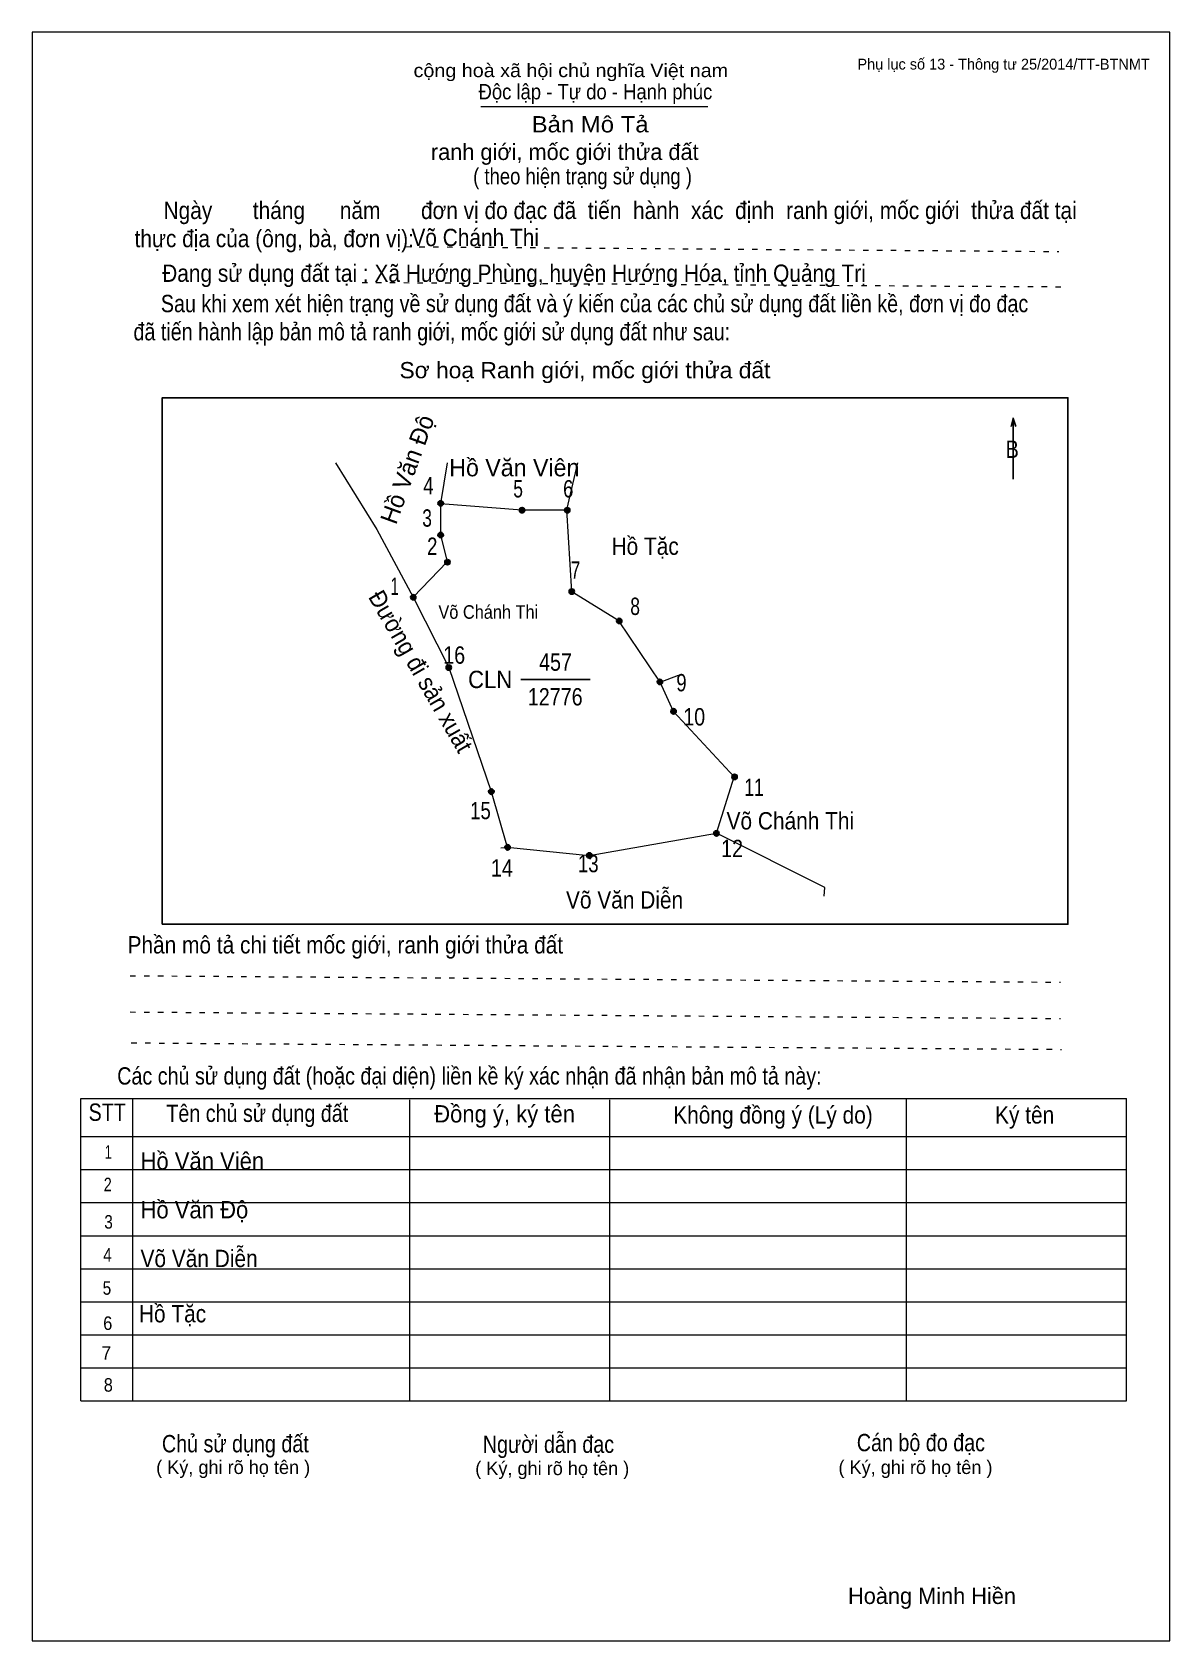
# Model space of a CAD drawing. Header units: centimetres. Extents: x 0 to 21, y 0 to 29.7.
import ezdxf
from ezdxf.enums import TextEntityAlignment as Align

# ---------------------------------------------------------------- set-up
doc = ezdxf.new("R2010")
doc.units = ezdxf.units.CM
doc.header["$LTSCALE"] = 0.13
doc.linetypes.add('DOTTED', pattern=[1.5, 0.3, -1.2])
for name, color, linetype, lineweight in [('1', 7, 'Continuous', 13), ('32', 7, 'Continuous', 25), ('33', 7, 'Continuous', 25), ('61', 7, 'Continuous', 13), ('62', 7, 'Continuous', 13)]:
    doc.layers.add(name, color=color, linetype=linetype, lineweight=lineweight)
for name, color, linetype in [('34', 7, 'Continuous'), ('45', 7, 'Continuous'), ('63', 7, 'Continuous')]:
    doc.layers.add(name, color=color, linetype=linetype)

msp = doc.modelspace()

# ---------------------------------------------------------------- hatches: boundary and pattern name
at = {"layer": '32'}
for points in [[(7.5904, 21, 1), (7.4904, 21, 1)], [(9.0927, 20.8748, 1), (8.9927, 20.8748, 1)], [(9.9273, 20.8748, 1), (9.8273, 20.8748, 1)], [(7.5904, 20.4158, 1), (7.4904, 20.4158, 1)], [(7.7156, 19.915, 1), (7.6156, 19.915, 1)], [(7.0846, 19.2669, 1), (6.9846, 19.2669, 1)], [(10.0108, 19.3725, 1), (9.9108, 19.3725, 1)], [(10.8871, 18.83, 1), (10.7871, 18.83, 1)], [(7.7402, 17.9695, 1), (7.6402, 17.9695, 1)], [(11.6383, 17.7033, 1), (11.5383, 17.7033, 1)], [(11.8887, 17.1608, 1), (11.7887, 17.1608, 1)], [(13.0154, 15.9506, 1), (12.9154, 15.9506, 1)], [(8.526, 15.6781, 1), (8.426, 15.6781, 1)], [(12.6815, 14.9073, 1), (12.5815, 14.9073, 1)], [(8.826, 14.6502, 1), (8.726, 14.6502, 1)], [(10.3342, 14.5, 1), (10.2342, 14.5, 1)]]:
    msp.add_hatch(color=256, dxfattribs=at).paths.add_polyline_path(points)

# ---------------------------------------------------------------- linework, layer by layer
at = {"layer": '1'}
msp.add_lwpolyline([(21, 0), (21, 29.7), (0, 29.7), (0, 0)], close=True, dxfattribs=at)
at = {"layer": '32'}
for centre in [(7.5404, 21), (9.0427, 20.8748), (9.8773, 20.8748), (7.5404, 20.4158), (7.6656, 19.915), (7.0346, 19.2669), (9.9608, 19.3725), (10.8371, 18.83), (7.6902, 17.9695), (11.5883, 17.7033), (11.8387, 17.1608), (12.9654, 15.9506), (8.476, 15.6781), (12.6315, 14.9073), (8.776, 14.6502), (10.2842, 14.5)]:
    msp.add_circle(centre, 0.05, dxfattribs=at)
at = {"layer": '33'}
msp.add_line((9.02, 17.75), (10.3, 17.75), dxfattribs=at)
at = {"layer": '61'}
for p, q in [((7.66, 21.75), (7.54, 21)), ((9.87, 20.88), (10.07, 21.75)), ((11.59, 17.7), (11.93, 17.83)), ((8.65, 14.64), (8.77, 14.65))]:
    msp.add_line(p, q, dxfattribs=at)
for points in [[(5.6, 21.75), (6.36, 20.52), (7.03, 19.27)], [(7.54, 21), (7.54, 20.42), (7.66, 19.92), (7.03, 19.27)], [(7.54, 21), (9.04, 20.88), (9.87, 20.88)], [(11.59, 17.7), (10.83, 18.83), (9.96, 19.37), (9.87, 20.88)], [(7.03, 19.27), (7.69, 17.97), (8.47, 15.68), (8.77, 14.65)], [(12.63, 14.91), (12.96, 15.95), (11.84, 17.16), (11.59, 17.7)], [(8.77, 14.65), (10.28, 14.5), (12.63, 14.91)], [(14.62, 13.75), (14.63, 13.91), (12.63, 14.91)]]:
    msp.add_lwpolyline(points, dxfattribs=at)
at = {"layer": '62'}
for p, q in [((8.28, 28.33), (12.47, 28.33)), ((0.9, 10.01), (20.2, 10.01)), ((0.9, 4.43), (0.9, 10.01)), ((1.86, 4.43), (1.86, 10.01)), ((6.97, 4.43), (6.97, 9.99)), ((10.66, 4.43), (10.66, 9.99)), ((16.14, 4.43), (16.14, 10.01)), ((20.2, 4.43), (20.2, 10.01)), ((0.9, 9.31), (20.2, 9.31)), ((0.9, 8.7), (20.2, 8.7)), ((0.9, 8.09), (20.2, 8.09)), ((0.9, 7.48), (20.2, 7.48)), ((0.9, 6.87), (20.2, 6.87)), ((0.9, 6.26), (20.2, 6.26)), ((0.9, 5.65), (20.2, 5.65)), ((0.9, 5.04), (20.2, 5.04)), ((0.9, 4.43), (20.2, 4.43))]:
    msp.add_line(p, q, dxfattribs=at)
at = {"layer": '62', "linetype": 'DOTTED'}
for p, q in [((6.89, 25.74), (18.95, 25.65)), ((6.09, 25.08), (19.04, 25)), ((1.81, 12.28), (18.98, 12.16)), ((1.81, 11.61), (18.98, 11.49)), ((1.83, 11.04), (19, 10.92))]:
    msp.add_line(p, q, dxfattribs=at)
at = {"layer": '62', "lineweight": 25}
for p, q in [((18.11, 22.58), (18.11, 21.45)), ((18.11, 22.57), (18.07, 22.42)), ((18.11, 22.57), (18.16, 22.42))]:
    msp.add_line(p, q, dxfattribs=at)
msp.add_lwpolyline([(2.4, 13.23), (19.12, 13.23), (19.12, 22.95), (2.4, 22.95)], close=True, dxfattribs=at)

# ---------------------------------------------------------------- texts
at = {"layer": '32'}
for s, width, p in [('4', 0.8, (7.315, 21.17)), ('5', 0.75, (8.97, 21.11)), ('6', 0.8, (9.895, 21.11)), ('3', 0.75, (7.29, 20.57)), ('2', 0.8, (7.385, 20.05)), ('7', 0.75, (10.03, 19.61)), ('1', 0.65, (6.69, 19.31)), ('8', 0.75, (11.13, 18.94)), ('16', 0.85, (7.79, 18.04)), ('9', 0.8, (11.985, 17.53)), ('10', 0.85, (12.22, 16.9)), ('11', 0.75, (13.325, 15.6)), ('15', 0.8, (8.275, 15.17)), ('12', 0.85, (12.92, 14.47)), ('14', 0.85, (8.67, 14.11)), ('13', 0.8, (10.265, 14.19))]:
    msp.add_text(s, height=0.32, dxfattribs=dict(at, width=width)).set_placement(p, align=Align.CENTER)
at = {"layer": '33'}
msp.add_text('Hồ Văn Độ', height=0.3199, rotation=70, dxfattribs=at).set_placement((7.0741, 21.5753), align=Align.CENTER)
msp.add_text('Hồ Văn Viên', height=0.32, dxfattribs=at).set_placement((8.9, 21.5), align=Align.CENTER)
for s, width, p in [('Hồ Tặc', 0.9, (11.315, 20.05)), ('457', 0.85, (9.66, 17.91)), ('12776', 0.85, (9.655, 17.27)), ('Võ Chánh Thi', 0.9, (13.995, 14.98)), ('Võ Văn Diễn', 0.9, (10.935, 13.52))]:
    msp.add_text(s, height=0.32, dxfattribs=dict(at, width=width)).set_placement(p, align=Align.CENTER)
at = {"layer": '33', "width": 0.95}
msp.add_text('Đường đi sản xuất', height=0.3197, rotation=300, dxfattribs=at).set_placement((7.0341, 17.8199), align=Align.CENTER)
msp.add_text('CLN', height=0.32, dxfattribs=at).set_placement((8.86, 17.59), align=Align.RIGHT)
at = {"layer": '34'}
for s, width, p in [('Võ Chánh Thi', 0.9, (7, 25.75)), ('Hồ Văn Viên', 0.95, (2, 8.7)), ('Hồ Văn Độ', 0.95, (2, 7.8)), ('Võ Văn Diễn', 0.9, (2, 6.9)), ('Hồ Tặc', 0.9, (1.97, 5.88))]:
    msp.add_text(s, height=0.32, dxfattribs=dict(at, width=width)).set_placement(p)
at = {"layer": '45', "width": 0.9}
msp.add_text('Võ Chánh Thi', height=0.2503, dxfattribs=at).set_placement((8.42, 18.87), align=Align.CENTER)
at = {"layer": '62'}
for s, height, width, p in [('cộng hoà xã hội chủ nghĩa Việt nam', 0.2474, 1.1, (7.04, 28.87)), ('Độc lập - Tự do - Hạnh phúc', 0.2828, 0.9, (8.24, 28.46)), ('Bản Mô Tả', 0.3, 1.1, (9.22, 27.85)), ('( theo hiện trạng sử dụng )', 0.3, 0.85, (8.14, 26.89)), ('     Ngày       tháng      năm       đơn vị đo đạc đã  tiến  hành  xác  định  ranh giới, mốc giới  thửa đất tại ', 0.32, 0.9, (1.89, 26.25)), ('thực địa của (ông, bà, đơn vị): ', 0.32, 0.9, (1.89, 25.73)), ('Đang sử dụng đất tại : Xã Hướng Phùng, huyện Hướng Hóa, tỉnh Quảng Trị', 0.32, 0.9, (2.4, 25.09)), ('     Sau khi xem xét hiện trạng về sử dụng đất và ý kiến của các chủ sử dụng đất liền kề, đơn vị đo đạc ', 0.32, 0.85, (1.87, 24.53)), ('đã tiến hành lập bản mô tả ranh giới, mốc giới sử dụng đất như sau:', 0.32, 0.85, (1.87, 24.01)), ('Sơ hoạ Ranh giới, mốc giới thửa đất', 0.3, 1.05, (6.78, 23.31)), ('B', 0.32, 0.85, (17.97, 21.84)), ('Phần mô tả chi tiết mốc giới, ranh giới thửa đất ', 0.32, 0.9, (1.76, 12.69)), ('Các chủ sử dụng đất (hoặc đại diện) liền kề ký xác nhận đã nhận bản mô tả này:', 0.32, 0.85, (1.57, 10.27))]:
    msp.add_text(s, height=height, dxfattribs=dict(at, width=width)).set_placement(p)
msp.add_text('ranh giới, mốc giới thửa đất', height=0.3, dxfattribs=at).set_placement((7.36, 27.34))
for s, height, width, p in [('STT', 0.32, 0.85, (1.385, 9.6)), ('Tên chủ sử dụng đất', 0.32, 0.85, (4.155, 9.58)), ('Đồng ý, ký tên', 0.32, 0.95, (8.72, 9.57)), ('Không đồng ý (Lý do)', 0.32, 0.9, (13.675, 9.55)), ('Ký tên', 0.32, 0.9, (18.32, 9.55)), ('1', 0.25, 0.7, (1.405, 8.9)), ('2', 0.25, 0.8, (1.395, 8.3)), ('3', 0.25, 0.85, (1.41, 7.61)), ('4', 0.25, 0.85, (1.39, 7)), ('5', 0.25, 0.85, (1.38, 6.39)), ('6', 0.25, 0.9, (1.395, 5.74)), ('7', 0.25, 0.95, (1.37, 5.19)), ('8', 0.25, 0.9, (1.405, 4.6)), ('Người dẫn đạc', 0.32, 0.85, (9.53, 3.47)), ('Chủ sử dụng đất', 0.32, 0.85, (3.75, 3.48)), ('Cán bộ đo đạc', 0.32, 0.85, (16.405, 3.5))]:
    msp.add_text(s, height=height, dxfattribs=dict(at, width=width)).set_placement(p, align=Align.CENTER)
for p in [(3.71, 3.08), (9.6, 3.06), (16.305, 3.08)]:
    msp.add_text('( Ký, ghi rõ họ tên )', height=0.25, dxfattribs=at).set_placement(p, align=Align.CENTER)
at = {"layer": '63'}
msp.add_text('Phụ lục số 13 - Thông tư 25/2014/TT-BTNMT', height=0.2, dxfattribs=at).set_placement((20.63, 29.01), align=Align.RIGHT)
msp.add_text('Hoàng Minh Hiền', height=0.3, dxfattribs=at).set_placement((16.61, 0.68), align=Align.CENTER)

doc.saveas('drawing.dxf')
